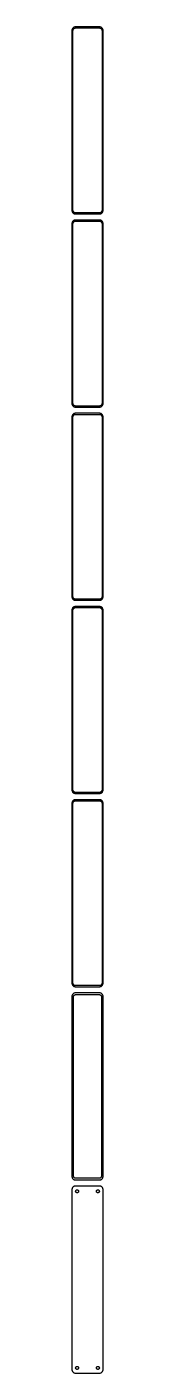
# Model space of a CAD drawing. Header units: metres. Extents: x -22 to 22, y 4050 to 8226.
# Drawn here: x -22 to 22, y 4050 to 5994 of the extents above; entities that cross this region are included whole.
import ezdxf

# ---------------------------------------------------------------- set-up
doc = ezdxf.new("R2010")
doc.units = ezdxf.units.M

msp = doc.modelspace()

# ---------------------------------------------------------------- linework, layer by layer
for p, q in [((-22.4606, 5989.63), (-22.5, 5989)), ((-22.5, 5989), (-22.5, 5729)), ((-22.3429, 5990.24), (-22.4606, 5989.63)), ((-22.1489, 5990.84), (-22.3429, 5990.24)), ((-21.8815, 5991.41), (-22.1489, 5990.84)), ((-21.5451, 5991.94), (-21.8815, 5991.41)), ((-21.1448, 5992.42), (-21.5451, 5991.94)), ((-20.6871, 5992.85), (-21.1448, 5992.42)), ((-21, 5988.5), (-20.9684, 5989)), ((-21, 5729.5), (-21, 5988.5)), ((-20.9684, 5989), (-20.8743, 5989.49)), ((-20.8743, 5989.49), (-20.7191, 5989.97)), ((-20.7191, 5989.97), (-20.5052, 5990.43)), ((-20.1791, 5993.22), (-20.6871, 5992.85)), ((-20.5052, 5990.43), (-20.2361, 5990.85)), ((-20.2361, 5990.85), (-19.9159, 5991.24)), ((-19.6289, 5993.52), (-20.1791, 5993.22)), ((-19.9159, 5991.24), (-19.5497, 5991.58)), ((-19.0451, 5993.76), (-19.6289, 5993.52)), ((-19.5497, 5991.58), (-19.1433, 5991.88)), ((-19.1433, 5991.88), (-18.7031, 5992.12)), ((-18.4369, 5993.91), (-19.0451, 5993.76)), ((-18.7031, 5992.12), (-18.2361, 5992.3)), ((-17.8139, 5993.99), (-18.4369, 5993.91)), ((-18.2361, 5992.3), (-17.7495, 5992.43)), ((17.8139, 5993.99), (-17.8139, 5993.99)), ((-17.7495, 5992.43), (-17.2512, 5992.49)), ((-17.2512, 5992.49), (17.2512, 5992.49)), ((17.2512, 5992.49), (17.7495, 5992.43)), ((17.7495, 5992.43), (18.2361, 5992.3)), ((18.4369, 5993.91), (17.8139, 5993.99)), ((18.2361, 5992.3), (18.7031, 5992.12)), ((19.0451, 5993.76), (18.4369, 5993.91)), ((18.7031, 5992.12), (19.1433, 5991.88)), ((19.6289, 5993.52), (19.0451, 5993.76)), ((19.1433, 5991.88), (19.5497, 5991.58)), ((19.5497, 5991.58), (19.9159, 5991.24)), ((20.1791, 5993.22), (19.6289, 5993.52)), ((19.9159, 5991.24), (20.2361, 5990.85)), ((20.6871, 5992.85), (20.1791, 5993.22)), ((20.2361, 5990.85), (20.5052, 5990.43)), ((20.5052, 5990.43), (20.7191, 5989.97)), ((21.1448, 5992.42), (20.6871, 5992.85)), ((20.7191, 5989.97), (20.8743, 5989.49)), ((20.8743, 5989.49), (20.9684, 5989)), ((20.9684, 5989), (21, 5988.5)), ((21, 5988.5), (21, 5729.5)), ((21.5451, 5991.94), (21.1448, 5992.42)), ((21.8815, 5991.41), (21.5451, 5991.94)), ((22.1489, 5990.84), (21.8815, 5991.41)), ((22.3429, 5990.24), (22.1489, 5990.84)), ((22.4606, 5989.63), (22.3429, 5990.24)), ((22.5, 5989), (22.4606, 5989.63)), ((22.5, 5729), (22.5, 5989)), ((-22.5, 5729), (-22.4606, 5728.37)), ((-22.4606, 5728.37), (-22.3429, 5727.76)), ((-22.3429, 5727.76), (-22.1489, 5727.16)), ((-22.1489, 5727.16), (-21.8815, 5726.59)), ((-21.8815, 5726.59), (-21.5451, 5726.06)), ((-21.5451, 5726.06), (-21.1448, 5725.58)), ((-21.1448, 5725.58), (-20.6871, 5725.15)), ((-20.9684, 5729), (-21, 5729.5)), ((-20.8743, 5728.51), (-20.9684, 5729)), ((-20.7191, 5728.03), (-20.8743, 5728.51)), ((-20.5052, 5727.57), (-20.7191, 5728.03)), ((-20.6871, 5725.15), (-20.1791, 5724.78)), ((-20.2361, 5727.15), (-20.5052, 5727.57)), ((-19.9159, 5726.76), (-20.2361, 5727.15)), ((-20.1791, 5724.78), (-19.6289, 5724.48)), ((-19.5497, 5726.42), (-19.9159, 5726.76)), ((-19.6289, 5724.48), (-19.0451, 5724.24)), ((-19.1433, 5726.12), (-19.5497, 5726.42)), ((-18.7031, 5725.88), (-19.1433, 5726.12)), ((-19.0451, 5724.24), (-18.4369, 5724.09)), ((-18.2361, 5725.7), (-18.7031, 5725.88)), ((-18.4369, 5724.09), (-17.8139, 5724.01)), ((-17.7495, 5725.57), (-18.2361, 5725.7)), ((-17.8139, 5724.01), (17.8139, 5724.01)), ((-17.2512, 5725.51), (-17.7495, 5725.57)), ((17.2512, 5725.51), (-17.2512, 5725.51)), ((17.7495, 5725.57), (17.2512, 5725.51)), ((18.2361, 5725.7), (17.7495, 5725.57)), ((17.8139, 5724.01), (18.4369, 5724.09)), ((18.7031, 5725.88), (18.2361, 5725.7)), ((18.4369, 5724.09), (19.0451, 5724.24)), ((19.1433, 5726.12), (18.7031, 5725.88)), ((19.0451, 5724.24), (19.6289, 5724.48)), ((19.5497, 5726.42), (19.1433, 5726.12)), ((19.9159, 5726.76), (19.5497, 5726.42)), ((19.6289, 5724.48), (20.1791, 5724.78)), ((20.2361, 5727.15), (19.9159, 5726.76)), ((20.1791, 5724.78), (20.6871, 5725.15)), ((20.5052, 5727.57), (20.2361, 5727.15)), ((20.7191, 5728.03), (20.5052, 5727.57)), ((20.6871, 5725.15), (21.1448, 5725.58)), ((20.8743, 5728.51), (20.7191, 5728.03)), ((20.9684, 5729), (20.8743, 5728.51)), ((21, 5729.5), (20.9684, 5729)), ((21.1448, 5725.58), (21.5451, 5726.06)), ((21.5451, 5726.06), (21.8815, 5726.59)), ((21.8815, 5726.59), (22.1489, 5727.16)), ((22.1489, 5727.16), (22.3429, 5727.76)), ((22.3429, 5727.76), (22.4606, 5728.37)), ((22.4606, 5728.37), (22.5, 5729)), ((-22.4606, 5710.63), (-22.5, 5710)), ((-22.5, 5710), (-22.5, 5450)), ((-22.3429, 5711.24), (-22.4606, 5710.63)), ((-22.1489, 5711.84), (-22.3429, 5711.24)), ((-21.8815, 5712.41), (-22.1489, 5711.84)), ((-21.5451, 5712.94), (-21.8815, 5712.41)), ((-21.1448, 5713.42), (-21.5451, 5712.94)), ((-20.6871, 5713.85), (-21.1448, 5713.42)), ((-21, 5709.5), (-20.9684, 5710)), ((-21, 5450.5), (-21, 5709.5)), ((-20.9684, 5710), (-20.8743, 5710.49)), ((-20.8743, 5710.49), (-20.7191, 5710.97)), ((-20.7191, 5710.97), (-20.5052, 5711.43)), ((-20.1791, 5714.22), (-20.6871, 5713.85)), ((-20.5052, 5711.43), (-20.2361, 5711.85)), ((-20.2361, 5711.85), (-19.9159, 5712.24)), ((-19.6289, 5714.52), (-20.1791, 5714.22)), ((-19.9159, 5712.24), (-19.5497, 5712.58)), ((-19.0451, 5714.76), (-19.6289, 5714.52)), ((-19.5497, 5712.58), (-19.1433, 5712.88)), ((-19.1433, 5712.88), (-18.7031, 5713.12)), ((-18.4369, 5714.91), (-19.0451, 5714.76)), ((-18.7031, 5713.12), (-18.2361, 5713.3)), ((-17.8139, 5714.99), (-18.4369, 5714.91)), ((-18.2361, 5713.3), (-17.7495, 5713.43)), ((17.8139, 5714.99), (-17.8139, 5714.99)), ((-17.7495, 5713.43), (-17.2512, 5713.49)), ((-17.2512, 5713.49), (17.2512, 5713.49)), ((17.2512, 5713.49), (17.7495, 5713.43)), ((17.7495, 5713.43), (18.2361, 5713.3)), ((18.4369, 5714.91), (17.8139, 5714.99)), ((18.2361, 5713.3), (18.7031, 5713.12)), ((19.0451, 5714.76), (18.4369, 5714.91)), ((18.7031, 5713.12), (19.1433, 5712.88)), ((19.6289, 5714.52), (19.0451, 5714.76)), ((19.1433, 5712.88), (19.5497, 5712.58)), ((19.5497, 5712.58), (19.9159, 5712.24)), ((20.1791, 5714.22), (19.6289, 5714.52)), ((19.9159, 5712.24), (20.2361, 5711.85)), ((20.6871, 5713.85), (20.1791, 5714.22)), ((20.2361, 5711.85), (20.5052, 5711.43)), ((20.5052, 5711.43), (20.7191, 5710.97)), ((21.1448, 5713.42), (20.6871, 5713.85)), ((20.7191, 5710.97), (20.8743, 5710.49)), ((20.8743, 5710.49), (20.9684, 5710)), ((20.9684, 5710), (21, 5709.5)), ((21, 5709.5), (21, 5450.5)), ((21.5451, 5712.94), (21.1448, 5713.42)), ((21.8815, 5712.41), (21.5451, 5712.94)), ((22.1489, 5711.84), (21.8815, 5712.41)), ((22.3429, 5711.24), (22.1489, 5711.84)), ((22.4606, 5710.63), (22.3429, 5711.24)), ((22.5, 5710), (22.4606, 5710.63)), ((22.5, 5450), (22.5, 5710)), ((-22.5, 5450), (-22.4606, 5449.37)), ((-22.4606, 5449.37), (-22.3429, 5448.76)), ((-22.3429, 5448.76), (-22.1489, 5448.16)), ((-22.1489, 5448.16), (-21.8815, 5447.59)), ((-21.8815, 5447.59), (-21.5451, 5447.06)), ((-21.5451, 5447.06), (-21.1448, 5446.58)), ((-21.1448, 5446.58), (-20.6871, 5446.15)), ((-20.9684, 5450), (-21, 5450.5)), ((-20.8743, 5449.51), (-20.9684, 5450)), ((-20.7191, 5449.03), (-20.8743, 5449.51)), ((-20.5052, 5448.57), (-20.7191, 5449.03)), ((-20.6871, 5446.15), (-20.1791, 5445.78)), ((-20.2361, 5448.15), (-20.5052, 5448.57)), ((-19.9159, 5447.76), (-20.2361, 5448.15)), ((-20.1791, 5445.78), (-19.6289, 5445.48)), ((-19.5497, 5447.42), (-19.9159, 5447.76)), ((-19.6289, 5445.48), (-19.0451, 5445.24)), ((-19.1433, 5447.12), (-19.5497, 5447.42)), ((-18.7031, 5446.88), (-19.1433, 5447.12)), ((-19.0451, 5445.24), (-18.4369, 5445.09)), ((-18.2361, 5446.7), (-18.7031, 5446.88)), ((-18.4369, 5445.09), (-17.8139, 5445.01)), ((-17.7495, 5446.57), (-18.2361, 5446.7)), ((-17.8139, 5445.01), (17.8139, 5445.01)), ((-17.2512, 5446.51), (-17.7495, 5446.57)), ((17.2512, 5446.51), (-17.2512, 5446.51)), ((17.7495, 5446.57), (17.2512, 5446.51)), ((18.2361, 5446.7), (17.7495, 5446.57)), ((17.8139, 5445.01), (18.4369, 5445.09)), ((18.7031, 5446.88), (18.2361, 5446.7)), ((18.4369, 5445.09), (19.0451, 5445.24)), ((19.1433, 5447.12), (18.7031, 5446.88)), ((19.0451, 5445.24), (19.6289, 5445.48)), ((19.5497, 5447.42), (19.1433, 5447.12)), ((19.9159, 5447.76), (19.5497, 5447.42)), ((19.6289, 5445.48), (20.1791, 5445.78)), ((20.2361, 5448.15), (19.9159, 5447.76)), ((20.1791, 5445.78), (20.6871, 5446.15)), ((20.5052, 5448.57), (20.2361, 5448.15)), ((20.7191, 5449.03), (20.5052, 5448.57)), ((20.6871, 5446.15), (21.1448, 5446.58)), ((20.8743, 5449.51), (20.7191, 5449.03)), ((20.9684, 5450), (20.8743, 5449.51)), ((21, 5450.5), (20.9684, 5450)), ((21.1448, 5446.58), (21.5451, 5447.06)), ((21.5451, 5447.06), (21.8815, 5447.59)), ((21.8815, 5447.59), (22.1489, 5448.16)), ((22.1489, 5448.16), (22.3429, 5448.76)), ((22.3429, 5448.76), (22.4606, 5449.37)), ((22.4606, 5449.37), (22.5, 5450)), ((-22.4606, 5431.63), (-22.5, 5431)), ((-22.5, 5431), (-22.5, 5171)), ((-22.3429, 5432.24), (-22.4606, 5431.63)), ((-22.1489, 5432.84), (-22.3429, 5432.24)), ((-21.8815, 5433.41), (-22.1489, 5432.84)), ((-21.5451, 5433.94), (-21.8815, 5433.41)), ((-21.1448, 5434.42), (-21.5451, 5433.94)), ((-20.6871, 5434.85), (-21.1448, 5434.42)), ((-21, 5430.5), (-20.9684, 5431)), ((-21, 5171.5), (-21, 5430.5)), ((-20.9684, 5431), (-20.8743, 5431.49)), ((-20.8743, 5431.49), (-20.7191, 5431.97)), ((-20.7191, 5431.97), (-20.5052, 5432.43)), ((-20.1791, 5435.22), (-20.6871, 5434.85)), ((-20.5052, 5432.43), (-20.2361, 5432.85)), ((-20.2361, 5432.85), (-19.9159, 5433.24)), ((-19.6289, 5435.52), (-20.1791, 5435.22)), ((-19.9159, 5433.24), (-19.5497, 5433.58)), ((-19.0451, 5435.76), (-19.6289, 5435.52)), ((-19.5497, 5433.58), (-19.1433, 5433.88)), ((-19.1433, 5433.88), (-18.7031, 5434.12)), ((-18.4369, 5435.91), (-19.0451, 5435.76)), ((-18.7031, 5434.12), (-18.2361, 5434.3)), ((-17.8139, 5435.99), (-18.4369, 5435.91)), ((-18.2361, 5434.3), (-17.7495, 5434.43)), ((17.8139, 5435.99), (-17.8139, 5435.99)), ((-17.7495, 5434.43), (-17.2512, 5434.49)), ((-17.2512, 5434.49), (17.2512, 5434.49)), ((17.2512, 5434.49), (17.7495, 5434.43)), ((17.7495, 5434.43), (18.2361, 5434.3)), ((18.4369, 5435.91), (17.8139, 5435.99)), ((18.2361, 5434.3), (18.7031, 5434.12)), ((19.0451, 5435.76), (18.4369, 5435.91)), ((18.7031, 5434.12), (19.1433, 5433.88)), ((19.6289, 5435.52), (19.0451, 5435.76)), ((19.1433, 5433.88), (19.5497, 5433.58)), ((19.5497, 5433.58), (19.9159, 5433.24)), ((20.1791, 5435.22), (19.6289, 5435.52)), ((19.9159, 5433.24), (20.2361, 5432.85)), ((20.6871, 5434.85), (20.1791, 5435.22)), ((20.2361, 5432.85), (20.5052, 5432.43)), ((20.5052, 5432.43), (20.7191, 5431.97)), ((21.1448, 5434.42), (20.6871, 5434.85)), ((20.7191, 5431.97), (20.8743, 5431.49)), ((20.8743, 5431.49), (20.9684, 5431)), ((20.9684, 5431), (21, 5430.5)), ((21, 5430.5), (21, 5171.5)), ((21.5451, 5433.94), (21.1448, 5434.42)), ((21.8815, 5433.41), (21.5451, 5433.94)), ((22.1489, 5432.84), (21.8815, 5433.41)), ((22.3429, 5432.24), (22.1489, 5432.84)), ((22.4606, 5431.63), (22.3429, 5432.24)), ((22.5, 5431), (22.4606, 5431.63)), ((22.5, 5171), (22.5, 5431)), ((-22.5, 5171), (-22.4606, 5170.37)), ((-20.9684, 5171), (-21, 5171.5)), ((-20.8743, 5170.51), (-20.9684, 5171)), ((20.9684, 5171), (20.8743, 5170.51)), ((21, 5171.5), (20.9684, 5171)), ((22.4606, 5170.37), (22.5, 5171)), ((-22.4606, 5152.63), (-22.5, 5152)), ((-22.5, 5152), (-22.5, 4892)), ((-22.4606, 5170.37), (-22.3429, 5169.76)), ((-22.3429, 5153.24), (-22.4606, 5152.63)), ((-22.3429, 5169.76), (-22.1489, 5169.16)), ((-22.1489, 5153.84), (-22.3429, 5153.24)), ((-22.1489, 5169.16), (-21.8815, 5168.59)), ((-21.8815, 5154.41), (-22.1489, 5153.84)), ((-21.8815, 5168.59), (-21.5451, 5168.06)), ((-21.5451, 5154.94), (-21.8815, 5154.41)), ((-21.5451, 5168.06), (-21.1448, 5167.58)), ((-21.1448, 5155.42), (-21.5451, 5154.94)), ((-21.1448, 5167.58), (-20.6871, 5167.15)), ((-20.6871, 5155.85), (-21.1448, 5155.42)), ((-21, 5151.5), (-20.9684, 5152)), ((-20.9684, 5152), (-20.8743, 5152.49)), ((-20.7191, 5170.03), (-20.8743, 5170.51)), ((-20.8743, 5152.49), (-20.7191, 5152.97)), ((-20.5052, 5169.57), (-20.7191, 5170.03)), ((-20.7191, 5152.97), (-20.5052, 5153.43)), ((-20.6871, 5167.15), (-20.1791, 5166.78)), ((-20.1791, 5156.22), (-20.6871, 5155.85)), ((-20.2361, 5169.15), (-20.5052, 5169.57)), ((-20.5052, 5153.43), (-20.2361, 5153.85)), ((-19.9159, 5168.76), (-20.2361, 5169.15)), ((-20.2361, 5153.85), (-19.9159, 5154.24)), ((-20.1791, 5166.78), (-19.6289, 5166.48)), ((-19.6289, 5156.52), (-20.1791, 5156.22)), ((-19.5497, 5168.42), (-19.9159, 5168.76)), ((-19.9159, 5154.24), (-19.5497, 5154.58)), ((-19.6289, 5166.48), (-19.0451, 5166.24)), ((-19.0451, 5156.76), (-19.6289, 5156.52)), ((-19.1433, 5168.12), (-19.5497, 5168.42)), ((-19.5497, 5154.58), (-19.1433, 5154.88)), ((-18.7031, 5167.88), (-19.1433, 5168.12)), ((-19.1433, 5154.88), (-18.7031, 5155.12)), ((-19.0451, 5166.24), (-18.4369, 5166.09)), ((-18.4369, 5156.91), (-19.0451, 5156.76)), ((-18.2361, 5167.7), (-18.7031, 5167.88)), ((-18.7031, 5155.12), (-18.2361, 5155.3)), ((-18.4369, 5166.09), (-17.8139, 5166.01)), ((-17.8139, 5156.99), (-18.4369, 5156.91)), ((-17.7495, 5167.57), (-18.2361, 5167.7)), ((-18.2361, 5155.3), (-17.7495, 5155.43)), ((-17.8139, 5166.01), (17.8139, 5166.01)), ((17.8139, 5156.99), (-17.8139, 5156.99)), ((-17.2512, 5167.51), (-17.7495, 5167.57)), ((-17.7495, 5155.43), (-17.2512, 5155.49)), ((17.2512, 5167.51), (-17.2512, 5167.51)), ((-17.2512, 5155.49), (17.2512, 5155.49)), ((17.7495, 5167.57), (17.2512, 5167.51)), ((17.2512, 5155.49), (17.7495, 5155.43)), ((18.2361, 5167.7), (17.7495, 5167.57)), ((17.7495, 5155.43), (18.2361, 5155.3)), ((17.8139, 5166.01), (18.4369, 5166.09)), ((18.4369, 5156.91), (17.8139, 5156.99)), ((18.7031, 5167.88), (18.2361, 5167.7)), ((18.2361, 5155.3), (18.7031, 5155.12)), ((18.4369, 5166.09), (19.0451, 5166.24)), ((19.0451, 5156.76), (18.4369, 5156.91)), ((19.1433, 5168.12), (18.7031, 5167.88)), ((18.7031, 5155.12), (19.1433, 5154.88)), ((19.0451, 5166.24), (19.6289, 5166.48)), ((19.6289, 5156.52), (19.0451, 5156.76)), ((19.5497, 5168.42), (19.1433, 5168.12)), ((19.1433, 5154.88), (19.5497, 5154.58)), ((19.9159, 5168.76), (19.5497, 5168.42)), ((19.5497, 5154.58), (19.9159, 5154.24)), ((19.6289, 5166.48), (20.1791, 5166.78)), ((20.1791, 5156.22), (19.6289, 5156.52)), ((20.2361, 5169.15), (19.9159, 5168.76)), ((19.9159, 5154.24), (20.2361, 5153.85)), ((20.1791, 5166.78), (20.6871, 5167.15)), ((20.6871, 5155.85), (20.1791, 5156.22)), ((20.5052, 5169.57), (20.2361, 5169.15)), ((20.2361, 5153.85), (20.5052, 5153.43)), ((20.7191, 5170.03), (20.5052, 5169.57)), ((20.5052, 5153.43), (20.7191, 5152.97)), ((20.6871, 5167.15), (21.1448, 5167.58)), ((21.1448, 5155.42), (20.6871, 5155.85)), ((20.8743, 5170.51), (20.7191, 5170.03)), ((20.7191, 5152.97), (20.8743, 5152.49)), ((20.8743, 5152.49), (20.9684, 5152)), ((20.9684, 5152), (21, 5151.5)), ((21.1448, 5167.58), (21.5451, 5168.06)), ((21.5451, 5154.94), (21.1448, 5155.42)), ((21.5451, 5168.06), (21.8815, 5168.59)), ((21.8815, 5154.41), (21.5451, 5154.94)), ((21.8815, 5168.59), (22.1489, 5169.16)), ((22.1489, 5153.84), (21.8815, 5154.41)), ((22.1489, 5169.16), (22.3429, 5169.76)), ((22.3429, 5153.24), (22.1489, 5153.84)), ((22.3429, 5169.76), (22.4606, 5170.37)), ((22.4606, 5152.63), (22.3429, 5153.24)), ((22.5, 5152), (22.4606, 5152.63)), ((22.5, 4892), (22.5, 5152)), ((-21, 4892.5), (-21, 5151.5)), ((21, 5151.5), (21, 4892.5)), ((-22.5, 4892), (-22.4606, 4891.37)), ((-22.4606, 4891.37), (-22.3429, 4890.76)), ((-22.3429, 4890.76), (-22.1489, 4890.16)), ((-22.1489, 4890.16), (-21.8815, 4889.59)), ((-21.8815, 4889.59), (-21.5451, 4889.06)), ((-21.5451, 4889.06), (-21.1448, 4888.58)), ((-21.1448, 4888.58), (-20.6871, 4888.15)), ((-20.9684, 4892), (-21, 4892.5)), ((-20.8743, 4891.51), (-20.9684, 4892)), ((-20.7191, 4891.03), (-20.8743, 4891.51)), ((-20.5052, 4890.57), (-20.7191, 4891.03)), ((-20.6871, 4888.15), (-20.1791, 4887.78)), ((-20.2361, 4890.15), (-20.5052, 4890.57)), ((-19.9159, 4889.76), (-20.2361, 4890.15)), ((-20.1791, 4887.78), (-19.6289, 4887.48)), ((-19.5497, 4889.42), (-19.9159, 4889.76)), ((-19.6289, 4887.48), (-19.0451, 4887.24)), ((-19.1433, 4889.12), (-19.5497, 4889.42)), ((-18.7031, 4888.88), (-19.1433, 4889.12)), ((-19.0451, 4887.24), (-18.4369, 4887.09)), ((-18.2361, 4888.7), (-18.7031, 4888.88)), ((-18.4369, 4887.09), (-17.8139, 4887.01)), ((-17.7495, 4888.57), (-18.2361, 4888.7)), ((-17.8139, 4887.01), (17.8139, 4887.01)), ((-17.2512, 4888.51), (-17.7495, 4888.57)), ((17.2512, 4888.51), (-17.2512, 4888.51)), ((17.7495, 4888.57), (17.2512, 4888.51)), ((18.2361, 4888.7), (17.7495, 4888.57)), ((17.8139, 4887.01), (18.4369, 4887.09)), ((18.7031, 4888.88), (18.2361, 4888.7)), ((18.4369, 4887.09), (19.0451, 4887.24)), ((19.1433, 4889.12), (18.7031, 4888.88)), ((19.0451, 4887.24), (19.6289, 4887.48)), ((19.5497, 4889.42), (19.1433, 4889.12)), ((19.9159, 4889.76), (19.5497, 4889.42)), ((19.6289, 4887.48), (20.1791, 4887.78)), ((20.2361, 4890.15), (19.9159, 4889.76)), ((20.1791, 4887.78), (20.6871, 4888.15)), ((20.5052, 4890.57), (20.2361, 4890.15)), ((20.7191, 4891.03), (20.5052, 4890.57)), ((20.6871, 4888.15), (21.1448, 4888.58)), ((20.8743, 4891.51), (20.7191, 4891.03)), ((20.9684, 4892), (20.8743, 4891.51)), ((21, 4892.5), (20.9684, 4892)), ((21.1448, 4888.58), (21.5451, 4889.06)), ((21.5451, 4889.06), (21.8815, 4889.59)), ((21.8815, 4889.59), (22.1489, 4890.16)), ((22.1489, 4890.16), (22.3429, 4890.76)), ((22.3429, 4890.76), (22.4606, 4891.37)), ((22.4606, 4891.37), (22.5, 4892)), ((-22.4606, 4873.63), (-22.5, 4873)), ((-22.5, 4873), (-22.5, 4613)), ((-22.3429, 4874.24), (-22.4606, 4873.63)), ((-22.1489, 4874.84), (-22.3429, 4874.24)), ((-21.8815, 4875.41), (-22.1489, 4874.84)), ((-21.5451, 4875.94), (-21.8815, 4875.41)), ((-21.1448, 4876.42), (-21.5451, 4875.94)), ((-20.6871, 4876.85), (-21.1448, 4876.42)), ((-21, 4872.5), (-20.9684, 4873)), ((-21, 4613.5), (-21, 4872.5)), ((-20.9684, 4873), (-20.8743, 4873.49)), ((-20.8743, 4873.49), (-20.7191, 4873.97)), ((-20.7191, 4873.97), (-20.5052, 4874.43)), ((-20.1791, 4877.22), (-20.6871, 4876.85)), ((-20.5052, 4874.43), (-20.2361, 4874.85)), ((-20.2361, 4874.85), (-19.9159, 4875.24)), ((-19.6289, 4877.52), (-20.1791, 4877.22)), ((-19.9159, 4875.24), (-19.5497, 4875.58)), ((-19.0451, 4877.76), (-19.6289, 4877.52)), ((-19.5497, 4875.58), (-19.1433, 4875.88)), ((-19.1433, 4875.88), (-18.7031, 4876.12)), ((-18.4369, 4877.91), (-19.0451, 4877.76)), ((-18.7031, 4876.12), (-18.2361, 4876.3)), ((-17.8139, 4877.99), (-18.4369, 4877.91)), ((-18.2361, 4876.3), (-17.7495, 4876.43)), ((17.8139, 4877.99), (-17.8139, 4877.99)), ((-17.7495, 4876.43), (-17.2512, 4876.49)), ((-17.2512, 4876.49), (17.2512, 4876.49)), ((17.2512, 4876.49), (17.7495, 4876.43)), ((17.7495, 4876.43), (18.2361, 4876.3)), ((18.4369, 4877.91), (17.8139, 4877.99)), ((18.2361, 4876.3), (18.7031, 4876.12)), ((19.0451, 4877.76), (18.4369, 4877.91)), ((18.7031, 4876.12), (19.1433, 4875.88)), ((19.6289, 4877.52), (19.0451, 4877.76)), ((19.1433, 4875.88), (19.5497, 4875.58)), ((19.5497, 4875.58), (19.9159, 4875.24)), ((20.1791, 4877.22), (19.6289, 4877.52)), ((19.9159, 4875.24), (20.2361, 4874.85)), ((20.6871, 4876.85), (20.1791, 4877.22)), ((20.2361, 4874.85), (20.5052, 4874.43)), ((20.5052, 4874.43), (20.7191, 4873.97)), ((21.1448, 4876.42), (20.6871, 4876.85)), ((20.7191, 4873.97), (20.8743, 4873.49)), ((20.8743, 4873.49), (20.9684, 4873)), ((20.9684, 4873), (21, 4872.5)), ((21, 4872.5), (21, 4613.5)), ((21.5451, 4875.94), (21.1448, 4876.42)), ((21.8815, 4875.41), (21.5451, 4875.94)), ((22.1489, 4874.84), (21.8815, 4875.41)), ((22.3429, 4874.24), (22.1489, 4874.84)), ((22.4606, 4873.63), (22.3429, 4874.24)), ((22.5, 4873), (22.4606, 4873.63)), ((22.5, 4613), (22.5, 4873)), ((-22.5, 4613), (-22.4606, 4612.37)), ((-22.4606, 4612.37), (-22.3429, 4611.76)), ((-22.3429, 4611.76), (-22.1489, 4611.16)), ((-22.1489, 4611.16), (-21.8815, 4610.59)), ((-21.8815, 4610.59), (-21.5451, 4610.06)), ((-21.5451, 4610.06), (-21.1448, 4609.58)), ((-21.1448, 4609.58), (-20.6871, 4609.15)), ((-20.9684, 4613), (-21, 4613.5)), ((-20.8743, 4612.51), (-20.9684, 4613)), ((-20.7191, 4612.03), (-20.8743, 4612.51)), ((-20.5052, 4611.57), (-20.7191, 4612.03)), ((-20.6871, 4609.15), (-20.1791, 4608.78)), ((-20.2361, 4611.15), (-20.5052, 4611.57)), ((-19.9159, 4610.76), (-20.2361, 4611.15)), ((-20.1791, 4608.78), (-19.6289, 4608.48)), ((-19.5497, 4610.42), (-19.9159, 4610.76)), ((-19.6289, 4608.48), (-19.0451, 4608.24)), ((-19.1433, 4610.12), (-19.5497, 4610.42)), ((-18.7031, 4609.88), (-19.1433, 4610.12)), ((-19.0451, 4608.24), (-18.4369, 4608.09)), ((-18.2361, 4609.7), (-18.7031, 4609.88)), ((-18.4369, 4608.09), (-17.8139, 4608.01)), ((-17.7495, 4609.57), (-18.2361, 4609.7)), ((-17.8139, 4608.01), (17.8139, 4608.01)), ((-17.2512, 4609.51), (-17.7495, 4609.57)), ((17.2512, 4609.51), (-17.2512, 4609.51)), ((17.7495, 4609.57), (17.2512, 4609.51)), ((18.2361, 4609.7), (17.7495, 4609.57)), ((17.8139, 4608.01), (18.4369, 4608.09)), ((18.7031, 4609.88), (18.2361, 4609.7)), ((18.4369, 4608.09), (19.0451, 4608.24)), ((19.1433, 4610.12), (18.7031, 4609.88)), ((19.0451, 4608.24), (19.6289, 4608.48)), ((19.5497, 4610.42), (19.1433, 4610.12)), ((19.9159, 4610.76), (19.5497, 4610.42)), ((19.6289, 4608.48), (20.1791, 4608.78)), ((20.2361, 4611.15), (19.9159, 4610.76)), ((20.1791, 4608.78), (20.6871, 4609.15)), ((20.5052, 4611.57), (20.2361, 4611.15)), ((20.7191, 4612.03), (20.5052, 4611.57)), ((20.6871, 4609.15), (21.1448, 4609.58)), ((20.8743, 4612.51), (20.7191, 4612.03)), ((20.9684, 4613), (20.8743, 4612.51)), ((21, 4613.5), (20.9684, 4613)), ((21.1448, 4609.58), (21.5451, 4610.06)), ((21.5451, 4610.06), (21.8815, 4610.59)), ((21.8815, 4610.59), (22.1489, 4611.16)), ((22.1489, 4611.16), (22.3429, 4611.76)), ((22.3429, 4611.76), (22.4606, 4612.37)), ((22.4606, 4612.37), (22.5, 4613)), ((-22.4606, 4594.63), (-22.5, 4594)), ((-22.5, 4594), (-22.5, 4334)), ((-22.3429, 4595.24), (-22.4606, 4594.63)), ((-22.1489, 4595.84), (-22.3429, 4595.24)), ((-21.8815, 4596.41), (-22.1489, 4595.84)), ((-21.5451, 4596.94), (-21.8815, 4596.41)), ((-21.1448, 4597.42), (-21.5451, 4596.94)), ((-20.6871, 4597.85), (-21.1448, 4597.42)), ((-20.1791, 4598.22), (-20.6871, 4597.85)), ((-19.6289, 4598.52), (-20.1791, 4598.22)), ((-20.1129, 4593.5), (-20.0884, 4593.89)), ((-20.1129, 4334.5), (-20.1129, 4593.5)), ((-20.0884, 4593.89), (-20.0151, 4594.27)), ((-20.0151, 4594.27), (-19.8943, 4594.65)), ((-19.8943, 4594.65), (-19.7279, 4595)), ((-19.7279, 4595), (-19.5184, 4595.33)), ((-19.0451, 4598.76), (-19.6289, 4598.52)), ((-19.5184, 4595.33), (-19.2692, 4595.63)), ((-19.2692, 4595.63), (-18.9842, 4595.9)), ((-18.4369, 4598.91), (-19.0451, 4598.76)), ((-18.9842, 4595.9), (-18.668, 4596.13)), ((-18.668, 4596.13), (-18.3254, 4596.32)), ((-17.8139, 4598.99), (-18.4369, 4598.91)), ((-18.3254, 4596.32), (-17.9619, 4596.46)), ((-17.9619, 4596.46), (-17.5833, 4596.56)), ((17.8139, 4598.99), (-17.8139, 4598.99)), ((-17.5833, 4596.56), (-17.1954, 4596.61)), ((-17.1954, 4596.61), (17.1954, 4596.61)), ((17.1954, 4596.61), (17.5833, 4596.56)), ((17.5833, 4596.56), (17.9619, 4596.46)), ((18.4369, 4598.91), (17.8139, 4598.99)), ((17.9619, 4596.46), (18.3254, 4596.32)), ((18.3254, 4596.32), (18.668, 4596.13)), ((19.0451, 4598.76), (18.4369, 4598.91)), ((18.668, 4596.13), (18.9842, 4595.9)), ((18.9842, 4595.9), (19.2692, 4595.63)), ((19.6289, 4598.52), (19.0451, 4598.76)), ((19.2692, 4595.63), (19.5184, 4595.33)), ((19.5184, 4595.33), (19.7279, 4595)), ((20.1791, 4598.22), (19.6289, 4598.52)), ((19.7279, 4595), (19.8943, 4594.65)), ((19.8943, 4594.65), (20.0151, 4594.27)), ((20.0151, 4594.27), (20.0884, 4593.89)), ((20.0884, 4593.89), (20.1129, 4593.5)), ((20.1129, 4593.5), (20.1129, 4334.5)), ((20.6871, 4597.85), (20.1791, 4598.22)), ((21.1448, 4597.42), (20.6871, 4597.85)), ((21.5451, 4596.94), (21.1448, 4597.42)), ((21.8815, 4596.41), (21.5451, 4596.94)), ((22.1489, 4595.84), (21.8815, 4596.41)), ((22.3429, 4595.24), (22.1489, 4595.84)), ((22.4606, 4594.63), (22.3429, 4595.24)), ((22.5, 4594), (22.4606, 4594.63)), ((22.5, 4334), (22.5, 4594)), ((-22.5, 4334), (-22.4606, 4333.37)), ((-22.4606, 4333.37), (-22.3429, 4332.76)), ((-22.3429, 4316.24), (-22.4606, 4315.63)), ((-22.3429, 4332.76), (-22.1489, 4332.16)), ((-22.1489, 4316.84), (-22.3429, 4316.24)), ((-22.1489, 4332.16), (-21.8815, 4331.59)), ((-21.8815, 4317.41), (-22.1489, 4316.84)), ((-21.8815, 4331.59), (-21.5451, 4331.06)), ((-21.5451, 4317.94), (-21.8815, 4317.41)), ((-21.5451, 4331.06), (-21.1448, 4330.58)), ((-21.1448, 4318.42), (-21.5451, 4317.94)), ((-21.1448, 4330.58), (-20.6871, 4330.15)), ((-20.6871, 4318.85), (-21.1448, 4318.42)), ((-20.6871, 4330.15), (-20.1791, 4329.78)), ((-20.1791, 4319.22), (-20.6871, 4318.85)), ((-20.1791, 4329.78), (-19.6289, 4329.48)), ((-19.6289, 4319.52), (-20.1791, 4319.22)), ((-20.0884, 4334.11), (-20.1129, 4334.5)), ((-20.0151, 4333.73), (-20.0884, 4334.11)), ((-19.8943, 4333.35), (-20.0151, 4333.73)), ((-19.7279, 4333), (-19.8943, 4333.35)), ((-19.5184, 4332.67), (-19.7279, 4333)), ((-19.6289, 4329.48), (-19.0451, 4329.24)), ((-19.0451, 4319.76), (-19.6289, 4319.52)), ((-19.2692, 4332.37), (-19.5184, 4332.67)), ((-18.9842, 4332.1), (-19.2692, 4332.37)), ((-19.0451, 4329.24), (-18.4369, 4329.09)), ((-18.4369, 4319.91), (-19.0451, 4319.76)), ((-18.668, 4331.87), (-18.9842, 4332.1)), ((-18.3254, 4331.68), (-18.668, 4331.87)), ((-18.4369, 4329.09), (-17.8139, 4329.01)), ((-17.8139, 4319.99), (-18.4369, 4319.91)), ((-17.9619, 4331.54), (-18.3254, 4331.68)), ((-17.5833, 4331.44), (-17.9619, 4331.54)), ((-17.8139, 4329.01), (17.8139, 4329.01)), ((17.8139, 4319.99), (-17.8139, 4319.99)), ((-17.1954, 4331.39), (-17.5833, 4331.44)), ((17.1954, 4331.39), (-17.1954, 4331.39)), ((17.5833, 4331.44), (17.1954, 4331.39)), ((17.9619, 4331.54), (17.5833, 4331.44)), ((17.8139, 4329.01), (18.4369, 4329.09)), ((18.4369, 4319.91), (17.8139, 4319.99)), ((18.3254, 4331.68), (17.9619, 4331.54)), ((18.668, 4331.87), (18.3254, 4331.68)), ((18.4369, 4329.09), (19.0451, 4329.24)), ((19.0451, 4319.76), (18.4369, 4319.91)), ((18.9842, 4332.1), (18.668, 4331.87)), ((19.2692, 4332.37), (18.9842, 4332.1)), ((19.0451, 4329.24), (19.6289, 4329.48)), ((19.6289, 4319.52), (19.0451, 4319.76)), ((19.5184, 4332.67), (19.2692, 4332.37)), ((19.7279, 4333), (19.5184, 4332.67)), ((19.6289, 4329.48), (20.1791, 4329.78)), ((20.1791, 4319.22), (19.6289, 4319.52)), ((19.8943, 4333.35), (19.7279, 4333)), ((20.0151, 4333.73), (19.8943, 4333.35)), ((20.0884, 4334.11), (20.0151, 4333.73)), ((20.1129, 4334.5), (20.0884, 4334.11)), ((20.1791, 4329.78), (20.6871, 4330.15)), ((20.6871, 4318.85), (20.1791, 4319.22)), ((20.6871, 4330.15), (21.1448, 4330.58)), ((21.1448, 4318.42), (20.6871, 4318.85)), ((21.1448, 4330.58), (21.5451, 4331.06)), ((21.5451, 4317.94), (21.1448, 4318.42)), ((21.5451, 4331.06), (21.8815, 4331.59)), ((21.8815, 4317.41), (21.5451, 4317.94)), ((21.8815, 4331.59), (22.1489, 4332.16)), ((22.1489, 4316.84), (21.8815, 4317.41)), ((22.1489, 4332.16), (22.3429, 4332.76)), ((22.3429, 4316.24), (22.1489, 4316.84)), ((22.3429, 4332.76), (22.4606, 4333.37)), ((22.4606, 4315.63), (22.3429, 4316.24)), ((22.4606, 4333.37), (22.5, 4334)), ((-22.4606, 4315.63), (-22.5, 4315)), ((-22.5, 4315), (-22.5, 4055)), ((-17.1353, 4312.5), (-17.1185, 4312.77)), ((-17.1185, 4312.23), (-17.1353, 4312.5)), ((-17.1185, 4312.77), (-17.0682, 4313.03)), ((-17.0682, 4311.97), (-17.1185, 4312.23)), ((-17.0682, 4313.03), (-16.9853, 4313.29)), ((-16.9853, 4311.71), (-17.0682, 4311.97)), ((-16.9853, 4313.29), (-16.8712, 4313.53)), ((-16.8712, 4311.47), (-16.9853, 4311.71)), ((-16.8712, 4313.53), (-16.7275, 4313.76)), ((-16.7275, 4311.24), (-16.8712, 4311.47)), ((-16.7275, 4313.76), (-16.5565, 4313.96)), ((-16.5565, 4311.04), (-16.7275, 4311.24)), ((-16.5565, 4313.96), (-16.3611, 4314.15)), ((-16.3611, 4310.85), (-16.5565, 4311.04)), ((-16.3611, 4314.15), (-16.1441, 4314.3)), ((-16.1441, 4310.7), (-16.3611, 4310.85)), ((-16.1441, 4314.3), (-15.9091, 4314.43)), ((-15.9091, 4310.57), (-16.1441, 4310.7)), ((-15.9091, 4314.43), (-15.6598, 4314.53)), ((-15.6598, 4310.47), (-15.9091, 4310.57)), ((-15.6598, 4314.53), (-15.4001, 4314.6)), ((-15.4001, 4310.4), (-15.6598, 4310.47)), ((-15.4001, 4314.6), (-15.1341, 4314.63)), ((-15.1341, 4310.37), (-15.4001, 4310.4)), ((-15.1341, 4314.63), (-14.8659, 4314.63)), ((-14.8659, 4310.37), (-15.1341, 4310.37)), ((-14.8659, 4314.63), (-14.5999, 4314.6)), ((-14.5999, 4310.4), (-14.8659, 4310.37)), ((-14.5999, 4314.6), (-14.3401, 4314.53)), ((-14.3401, 4310.47), (-14.5999, 4310.4)), ((-14.3401, 4314.53), (-14.0908, 4314.43)), ((-14.0908, 4310.57), (-14.3401, 4310.47)), ((-14.0908, 4314.43), (-13.8559, 4314.3)), ((-13.8559, 4310.7), (-14.0908, 4310.57)), ((-13.8559, 4314.3), (-13.6389, 4314.15)), ((-13.6389, 4310.85), (-13.8559, 4310.7)), ((-13.6389, 4314.15), (-13.4434, 4313.96)), ((-13.4434, 4311.04), (-13.6389, 4310.85)), ((-13.4434, 4313.96), (-13.2725, 4313.76)), ((-13.2725, 4311.24), (-13.4434, 4311.04)), ((-13.2725, 4313.76), (-13.1288, 4313.53)), ((-13.1288, 4311.47), (-13.2725, 4311.24)), ((-13.1288, 4313.53), (-13.0146, 4313.29)), ((-13.0146, 4311.71), (-13.1288, 4311.47)), ((-13.0146, 4313.29), (-12.9318, 4313.03)), ((-12.9318, 4311.97), (-13.0146, 4311.71)), ((-12.9318, 4313.03), (-12.8815, 4312.77)), ((-12.8815, 4312.23), (-12.9318, 4311.97)), ((-12.8815, 4312.77), (-12.8647, 4312.5)), ((-12.8647, 4312.5), (-12.8815, 4312.23)), ((12.8647, 4312.5), (12.8815, 4312.77)), ((12.8815, 4312.23), (12.8647, 4312.5)), ((12.8815, 4312.77), (12.9318, 4313.03)), ((12.9318, 4311.97), (12.8815, 4312.23)), ((12.9318, 4313.03), (13.0146, 4313.29)), ((13.0146, 4311.71), (12.9318, 4311.97)), ((13.0146, 4313.29), (13.1288, 4313.53)), ((13.1288, 4311.47), (13.0146, 4311.71)), ((13.1288, 4313.53), (13.2725, 4313.76)), ((13.2725, 4311.24), (13.1288, 4311.47)), ((13.2725, 4313.76), (13.4434, 4313.96)), ((13.4434, 4311.04), (13.2725, 4311.24)), ((13.4434, 4313.96), (13.6389, 4314.15)), ((13.6389, 4310.85), (13.4434, 4311.04)), ((13.6389, 4314.15), (13.8559, 4314.3)), ((13.8559, 4310.7), (13.6389, 4310.85)), ((13.8559, 4314.3), (14.0908, 4314.43)), ((14.0908, 4310.57), (13.8559, 4310.7)), ((14.0908, 4314.43), (14.3401, 4314.53)), ((14.3401, 4310.47), (14.0908, 4310.57)), ((14.3401, 4314.53), (14.5999, 4314.6)), ((14.5999, 4310.4), (14.3401, 4310.47)), ((14.5999, 4314.6), (14.8659, 4314.63)), ((14.8659, 4310.37), (14.5999, 4310.4)), ((14.8659, 4314.63), (15.1341, 4314.63)), ((15.1341, 4310.37), (14.8659, 4310.37)), ((15.1341, 4314.63), (15.4001, 4314.6)), ((15.4001, 4310.4), (15.1341, 4310.37)), ((15.4001, 4314.6), (15.6598, 4314.53)), ((15.6598, 4310.47), (15.4001, 4310.4)), ((15.6598, 4314.53), (15.9091, 4314.43)), ((15.9091, 4310.57), (15.6598, 4310.47)), ((15.9091, 4314.43), (16.1441, 4314.3)), ((16.1441, 4310.7), (15.9091, 4310.57)), ((16.1441, 4314.3), (16.3611, 4314.15)), ((16.3611, 4310.85), (16.1441, 4310.7)), ((16.3611, 4314.15), (16.5565, 4313.96)), ((16.5565, 4311.04), (16.3611, 4310.85)), ((16.5565, 4313.96), (16.7275, 4313.76)), ((16.7275, 4311.24), (16.5565, 4311.04)), ((16.7275, 4313.76), (16.8712, 4313.53)), ((16.8712, 4311.47), (16.7275, 4311.24)), ((16.8712, 4313.53), (16.9853, 4313.29)), ((16.9853, 4311.71), (16.8712, 4311.47)), ((16.9853, 4313.29), (17.0682, 4313.03)), ((17.0682, 4311.97), (16.9853, 4311.71)), ((17.0682, 4313.03), (17.1185, 4312.77)), ((17.1185, 4312.23), (17.0682, 4311.97)), ((17.1185, 4312.77), (17.1353, 4312.5)), ((17.1353, 4312.5), (17.1185, 4312.23)), ((22.5, 4315), (22.4606, 4315.63)), ((22.5, 4055), (22.5, 4315)), ((-22.5, 4055), (-22.4606, 4054.37)), ((-22.4606, 4054.37), (-22.3429, 4053.76)), ((-22.3429, 4053.76), (-22.1489, 4053.16)), ((-22.1489, 4053.16), (-21.8815, 4052.59)), ((-21.8815, 4052.59), (-21.5451, 4052.06)), ((-21.5451, 4052.06), (-21.1448, 4051.58)), ((-21.1448, 4051.58), (-20.6871, 4051.15)), ((-20.6871, 4051.15), (-20.1791, 4050.78)), ((-20.1791, 4050.78), (-19.6289, 4050.48)), ((-19.6289, 4050.48), (-19.0451, 4050.24)), ((-19.0451, 4050.24), (-18.4369, 4050.09)), ((-18.4369, 4050.09), (-17.8139, 4050.01)), ((-17.8139, 4050.01), (17.8139, 4050.01)), ((-17.1353, 4057.5), (-17.1185, 4057.77)), ((-17.1185, 4057.23), (-17.1353, 4057.5)), ((-17.1185, 4057.77), (-17.0682, 4058.03)), ((-17.0682, 4056.97), (-17.1185, 4057.23)), ((-17.0682, 4058.03), (-16.9853, 4058.29)), ((-16.9853, 4056.71), (-17.0682, 4056.97)), ((-16.9853, 4058.29), (-16.8712, 4058.53)), ((-16.8712, 4056.47), (-16.9853, 4056.71)), ((-16.8712, 4058.53), (-16.7275, 4058.76)), ((-16.7275, 4056.24), (-16.8712, 4056.47)), ((-16.7275, 4058.76), (-16.5565, 4058.96)), ((-16.5565, 4056.04), (-16.7275, 4056.24)), ((-16.5565, 4058.96), (-16.3611, 4059.15)), ((-16.3611, 4055.85), (-16.5565, 4056.04)), ((-16.3611, 4059.15), (-16.1441, 4059.3)), ((-16.1441, 4055.7), (-16.3611, 4055.85)), ((-16.1441, 4059.3), (-15.9091, 4059.43)), ((-15.9091, 4055.57), (-16.1441, 4055.7)), ((-15.9091, 4059.43), (-15.6598, 4059.53)), ((-15.6598, 4055.47), (-15.9091, 4055.57)), ((-15.6598, 4059.53), (-15.4001, 4059.6)), ((-15.4001, 4055.4), (-15.6598, 4055.47)), ((-15.4001, 4059.6), (-15.1341, 4059.63)), ((-15.1341, 4055.37), (-15.4001, 4055.4)), ((-15.1341, 4059.63), (-14.8659, 4059.63)), ((-14.8659, 4055.37), (-15.1341, 4055.37)), ((-14.8659, 4059.63), (-14.5999, 4059.6)), ((-14.5999, 4055.4), (-14.8659, 4055.37)), ((-14.5999, 4059.6), (-14.3401, 4059.53)), ((-14.3401, 4055.47), (-14.5999, 4055.4)), ((-14.3401, 4059.53), (-14.0908, 4059.43)), ((-14.0908, 4055.57), (-14.3401, 4055.47)), ((-14.0908, 4059.43), (-13.8559, 4059.3)), ((-13.8559, 4055.7), (-14.0908, 4055.57)), ((-13.8559, 4059.3), (-13.6389, 4059.15)), ((-13.6389, 4055.85), (-13.8559, 4055.7)), ((-13.6389, 4059.15), (-13.4434, 4058.96)), ((-13.4434, 4056.04), (-13.6389, 4055.85)), ((-13.4434, 4058.96), (-13.2725, 4058.76)), ((-13.2725, 4056.24), (-13.4434, 4056.04)), ((-13.2725, 4058.76), (-13.1288, 4058.53)), ((-13.1288, 4056.47), (-13.2725, 4056.24)), ((-13.1288, 4058.53), (-13.0146, 4058.29)), ((-13.0146, 4056.71), (-13.1288, 4056.47)), ((-13.0146, 4058.29), (-12.9318, 4058.03)), ((-12.9318, 4056.97), (-13.0146, 4056.71)), ((-12.9318, 4058.03), (-12.8815, 4057.77)), ((-12.8815, 4057.23), (-12.9318, 4056.97)), ((-12.8815, 4057.77), (-12.8647, 4057.5)), ((-12.8647, 4057.5), (-12.8815, 4057.23)), ((12.8647, 4057.5), (12.8815, 4057.77)), ((12.8815, 4057.23), (12.8647, 4057.5)), ((12.8815, 4057.77), (12.9318, 4058.03)), ((12.9318, 4056.97), (12.8815, 4057.23)), ((12.9318, 4058.03), (13.0146, 4058.29)), ((13.0146, 4056.71), (12.9318, 4056.97)), ((13.0146, 4058.29), (13.1288, 4058.53)), ((13.1288, 4056.47), (13.0146, 4056.71)), ((13.1288, 4058.53), (13.2725, 4058.76)), ((13.2725, 4056.24), (13.1288, 4056.47)), ((13.2725, 4058.76), (13.4434, 4058.96)), ((13.4434, 4056.04), (13.2725, 4056.24)), ((13.4434, 4058.96), (13.6389, 4059.15)), ((13.6389, 4055.85), (13.4434, 4056.04)), ((13.6389, 4059.15), (13.8559, 4059.3)), ((13.8559, 4055.7), (13.6389, 4055.85)), ((13.8559, 4059.3), (14.0908, 4059.43)), ((14.0908, 4055.57), (13.8559, 4055.7)), ((14.0908, 4059.43), (14.3401, 4059.53)), ((14.3401, 4055.47), (14.0908, 4055.57)), ((14.3401, 4059.53), (14.5999, 4059.6)), ((14.5999, 4055.4), (14.3401, 4055.47)), ((14.5999, 4059.6), (14.8659, 4059.63)), ((14.8659, 4055.37), (14.5999, 4055.4)), ((14.8659, 4059.63), (15.1341, 4059.63)), ((15.1341, 4055.37), (14.8659, 4055.37)), ((15.1341, 4059.63), (15.4001, 4059.6)), ((15.4001, 4055.4), (15.1341, 4055.37)), ((15.4001, 4059.6), (15.6598, 4059.53)), ((15.6598, 4055.47), (15.4001, 4055.4)), ((15.6598, 4059.53), (15.9091, 4059.43)), ((15.9091, 4055.57), (15.6598, 4055.47)), ((15.9091, 4059.43), (16.1441, 4059.3)), ((16.1441, 4055.7), (15.9091, 4055.57)), ((16.1441, 4059.3), (16.3611, 4059.15)), ((16.3611, 4055.85), (16.1441, 4055.7)), ((16.3611, 4059.15), (16.5565, 4058.96)), ((16.5565, 4056.04), (16.3611, 4055.85)), ((16.5565, 4058.96), (16.7275, 4058.76)), ((16.7275, 4056.24), (16.5565, 4056.04)), ((16.7275, 4058.76), (16.8712, 4058.53)), ((16.8712, 4056.47), (16.7275, 4056.24)), ((16.8712, 4058.53), (16.9853, 4058.29)), ((16.9853, 4056.71), (16.8712, 4056.47)), ((16.9853, 4058.29), (17.0682, 4058.03)), ((17.0682, 4056.97), (16.9853, 4056.71)), ((17.0682, 4058.03), (17.1185, 4057.77)), ((17.1185, 4057.23), (17.0682, 4056.97)), ((17.1185, 4057.77), (17.1353, 4057.5)), ((17.1353, 4057.5), (17.1185, 4057.23)), ((17.8139, 4050.01), (18.4369, 4050.09)), ((18.4369, 4050.09), (19.0451, 4050.24)), ((19.0451, 4050.24), (19.6289, 4050.48)), ((19.6289, 4050.48), (20.1791, 4050.78)), ((20.1791, 4050.78), (20.6871, 4051.15)), ((20.6871, 4051.15), (21.1448, 4051.58)), ((21.1448, 4051.58), (21.5451, 4052.06)), ((21.5451, 4052.06), (21.8815, 4052.59)), ((21.8815, 4052.59), (22.1489, 4053.16)), ((22.1489, 4053.16), (22.3429, 4053.76)), ((22.3429, 4053.76), (22.4606, 4054.37)), ((22.4606, 4054.37), (22.5, 4055))]:
    msp.add_line(p, q)

doc.saveas('drawing.dxf')
